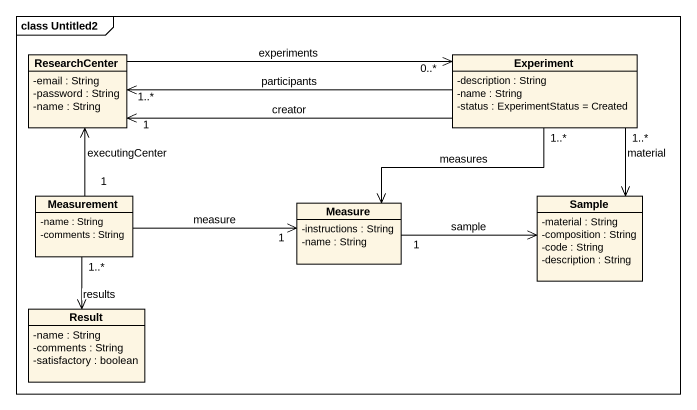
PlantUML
@startuml
mainframe class Untitled2
hide circle
hide empty members
skinparam classAttributeIconSize 0
class ResearchCenter {
  -email : String
  -password : String
  -name : String
}
class Experiment {
  -description : String
  -name : String
  -status : ExperimentStatus = Created
}
class Measurement {
  -name : String
  -comments : String
}
class Measure {
  -instructions : String
  -name : String
}
class Sample {
  -material : String
  -composition : String
  -code : String
  -description : String
}
class Result {
  -name : String
  -comments : String
  -satisfactory : boolean
}
ResearchCenter -right-> "0..*" Experiment : experiments
Experiment "1..*" -left-> ResearchCenter : participants
Experiment "1" -left-> ResearchCenter : creator
Experiment "1..*" --> Measure : measures
Experiment "1..*" --> Sample : material
Measurement "1" -up-> ResearchCenter : executingCenter
Measurement -right-> "1" Measure : measure
Measurement "1..*" --> Result : results
Measure "1" -right-> Sample : sample
@enduml
